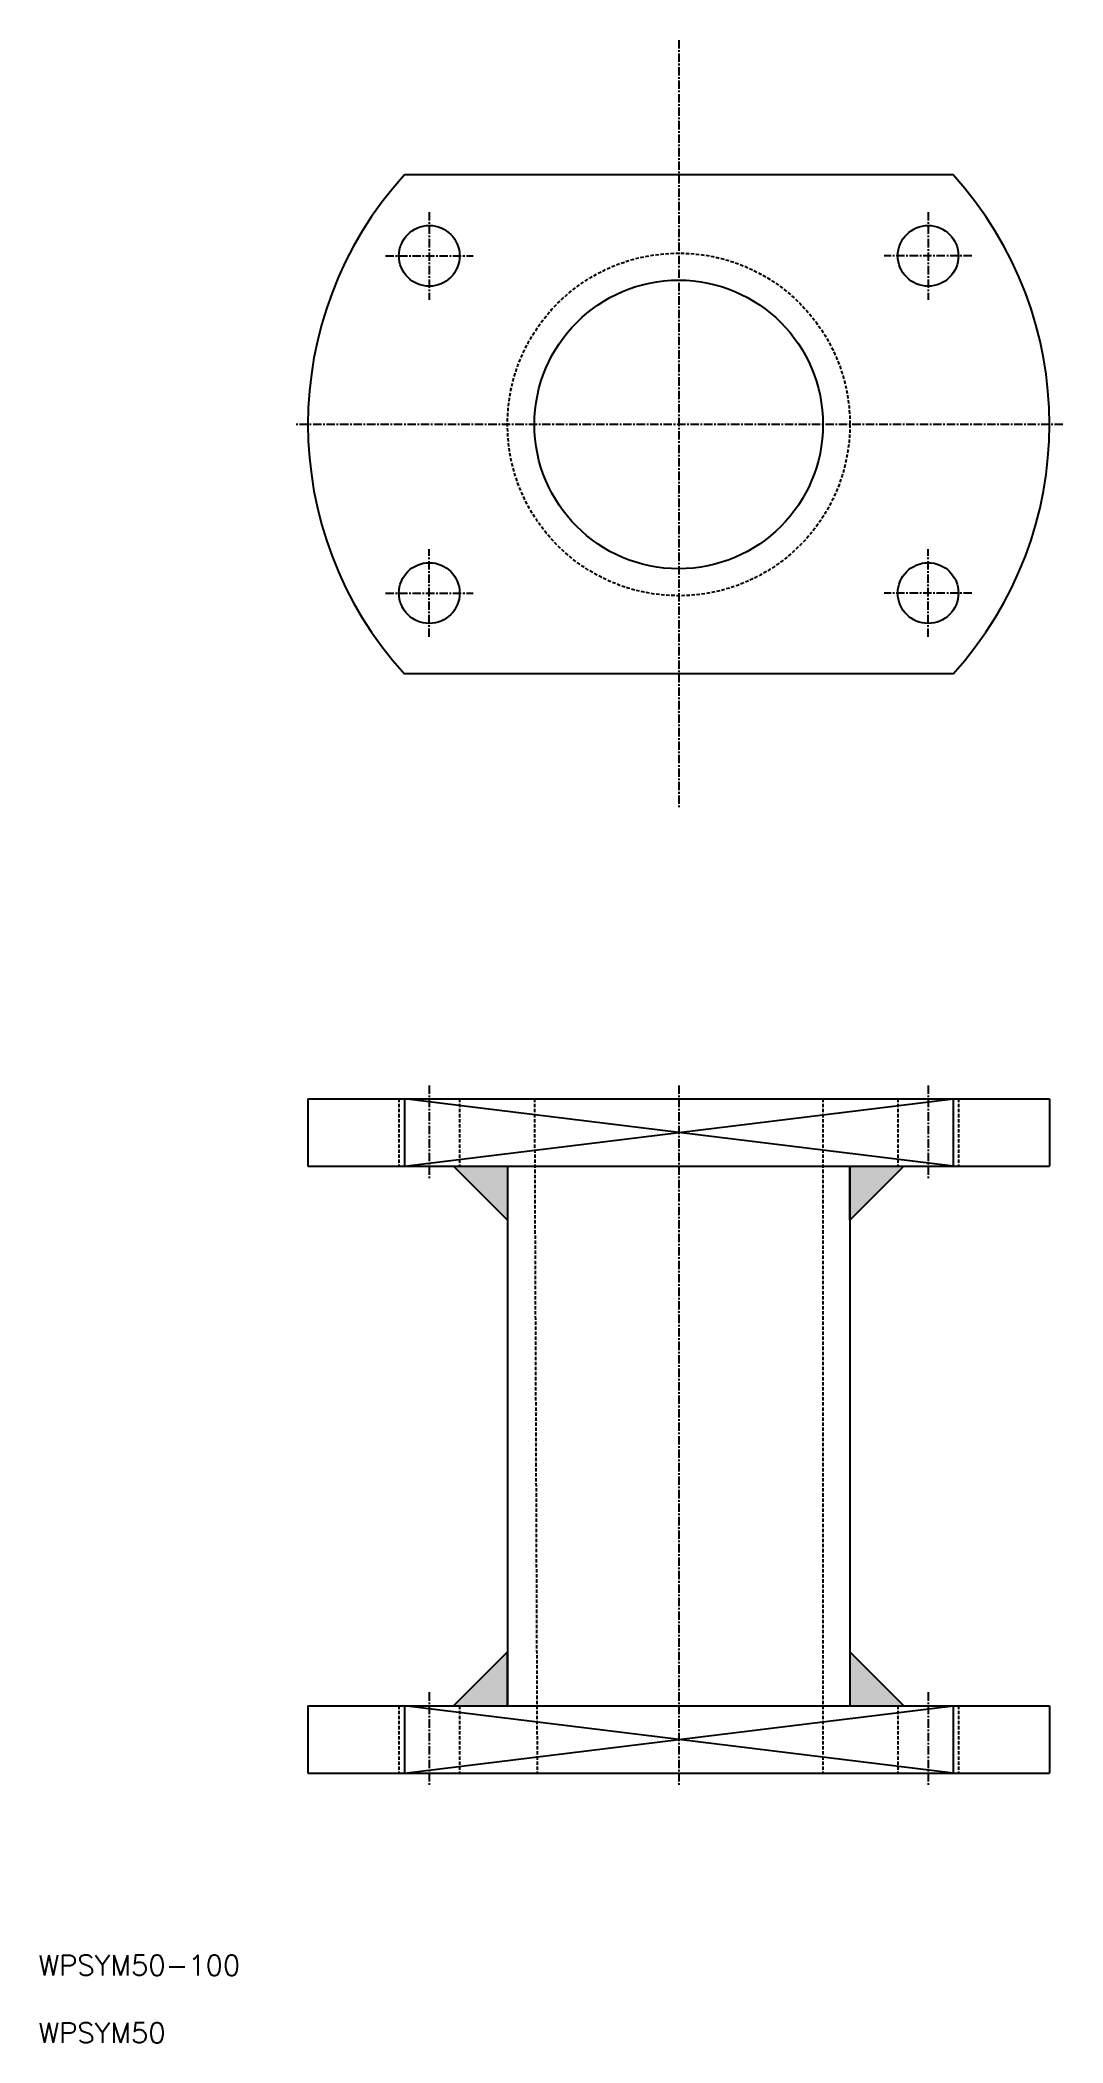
# Model space of a CAD drawing. Extents: x 10 to 162, y 10 to 307.
import ezdxf

# ---------------------------------------------------------------- set-up
doc = ezdxf.new("R2010")
doc.units = 0
doc.linetypes.add('CENTER', pattern=[2, 1.25, -0.25, 0.25, -0.25])
doc.linetypes.add('DASHED', pattern=[0.75, 0.5, -0.25])
doc.layers.get('0').update_dxf_attribs({"linetype": 'CONTINUOUS'})
doc.layers.add('CENTER', color=1, linetype='CENTER')
doc.styles.get("Standard").update_dxf_attribs({"font": 'txt.shx'})

# ---------------------------------------------------------------- blocks, each defined once
blk = doc.blocks.new('*U19')
at = {"color": 7, "linetype": 'CONTINUOUS'}
for p, q in [((71.6, 140), (79.6, 140)), ((79.6, 132), (71.6, 140)), ((79.6, 140), (79.6, 132)), ((130.4, 140), (138.4, 140)), ((138.4, 140), (130.4, 132)), ((130.4, 132), (130.4, 140)), ((79.6, 68), (71.6, 60)), ((79.6, 60), (79.6, 68)), ((130.4, 68), (130.4, 60)), ((138.4, 60), (130.4, 68)), ((71.6, 60), (79.6, 60)), ((130.4, 60), (138.4, 60))]:
    blk.add_line(p, q, dxfattribs=at)
for points in [[(71.6, 140), (71.6, 140), (79.6, 140)], [(130.4, 140), (130.4, 140), (138.4, 140)], [(79.6, 68), (71.6, 60), (79.6, 60)], [(130.4, 68), (130.4, 60), (138.4, 60)], [(71.6, 60), (71.6, 60), (79.6, 60)], [(130.4, 60), (130.4, 60), (138.4, 60)]]:
    blk.add_solid(points, dxfattribs=at)
at = {"color": 7, "linetype": 'CONTINUOUS', "extrusion": (0, 0, -1)}
for points in [[(-71.6, 140), (-79.6, 140), (-79.6, 132)], [(-130.4, 140), (-138.4, 140), (-130.4, 132)]]:
    blk.add_solid(points, dxfattribs=at)

msp = doc.modelspace()

# ---------------------------------------------------------------- linework, layer by layer
at = {"color": 7, "linetype": 'CONTINUOUS'}
for p, q in [((145.69, 287), (64.31, 287)), ((145.69, 213), (64.31, 213)), ((50, 150), (50, 140)), ((50, 150), (160, 150)), ((64.31, 150), (64.31, 140)), ((145.69, 150), (145.69, 140)), ((160, 150), (160, 140)), ((50, 140), (160, 140)), ((71.6, 140), (79.6, 132)), ((79.6, 140), (79.6, 60)), ((130.4, 140), (130.4, 60)), ((130.4, 132), (138.4, 140)), ((71.6, 60), (79.6, 68)), ((138.4, 60), (130.4, 68)), ((50, 60), (50, 50)), ((50, 60), (160, 60)), ((64.31, 60), (64.31, 50)), ((145.69, 60), (145.69, 50)), ((160, 60), (160, 50)), ((50, 50), (160, 50))]:
    msp.add_line(p, q, dxfattribs=at)
at = {"color": 3, "linetype": 'DASHED'}
for p, q in [((63.5, 150), (63.5, 140)), ((72.5, 150), (72.5, 140)), ((83.6, 150), (84, 50)), ((126.4, 150), (126.4, 50)), ((137.5, 150), (137.5, 140)), ((146.5, 150), (146.5, 140)), ((63.5, 60), (63.5, 50)), ((72.5, 60), (72.5, 50)), ((137.5, 60), (137.5, 50)), ((146.5, 60), (146.5, 50))]:
    msp.add_line(p, q, dxfattribs=at)
at = {"color": 3, "linetype": 'CONTINUOUS'}
for p, q in [((64.31, 140), (145.69, 150)), ((145.69, 140), (64.31, 150)), ((64.31, 50), (145.69, 60)), ((145.69, 50), (64.31, 60))]:
    msp.add_line(p, q, dxfattribs=at)
at = {"color": 7, "linetype": 'CONTINUOUS'}
for centre, radius in [((68, 275), 4.5), ((142, 275), 4.5), ((105, 250), 21.4), ((68, 225), 4.5), ((142, 225), 4.5)]:
    msp.add_circle(centre, radius, dxfattribs=at)
at = {"color": 3, "linetype": 'DASHED'}
msp.add_circle((105, 250), 25.4, dxfattribs=at)
at = {"color": 7, "linetype": 'CONTINUOUS'}
for start, end in [(137.7221, 222.2779), (317.7221, 42.2779)]:
    msp.add_arc((105, 250), 55, start, end, dxfattribs=at)
at = {"layer": 'CENTER', "color": 1, "linetype": 'CENTER'}
for p, q in [((105, 307), (105, 193)), ((68, 281.5), (68, 268.5)), ((142, 281.5), (142, 268.5)), ((61.5, 275), (74.5, 275)), ((148.5, 275), (135.5, 275)), ((162, 250), (48, 250)), ((68, 218.5), (68, 231.5)), ((142, 218.5), (142, 231.5)), ((61.5, 225), (74.5, 225)), ((148.5, 225), (135.5, 225)), ((68, 152), (68, 138)), ((105, 152), (105, 48)), ((142, 152), (142, 138)), ((68, 62), (68, 48)), ((142, 62), (142, 48))]:
    msp.add_line(p, q, dxfattribs=at)

# ---------------------------------------------------------------- block references
at = {"color": 7, "linetype": 'CONTINUOUS'}
msp.add_blockref('*U19', (0, 0), dxfattribs=at)

# ---------------------------------------------------------------- texts
for s, p in [('WPSYM50-100', (10, 20)), ('WPSYM50', (10, 10))]:
    msp.add_text(s, height=3, dxfattribs=at).set_placement(p)

doc.saveas('drawing.dxf')
